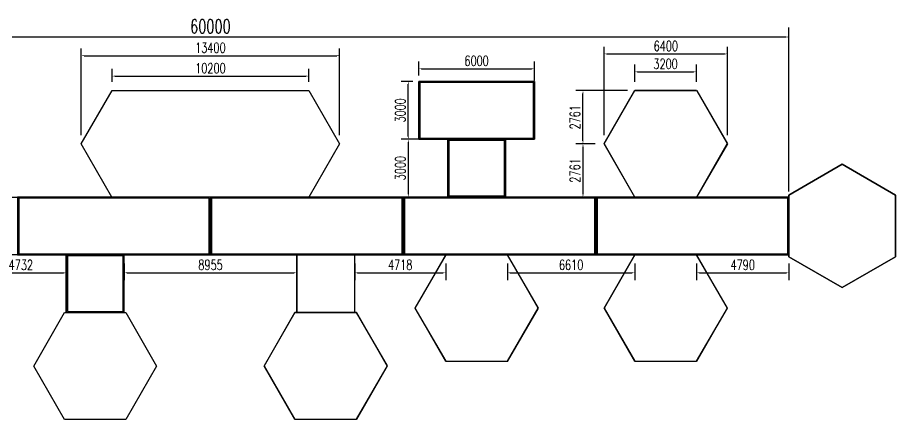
# Model space of a CAD drawing. Header units: millimetres. Extents: x -1825427 to -664413, y 1443096 to 1668257.
# Drawn here: x -1115648 to -1070125, y 1443096 to 1463954 of the extents above; entities that cross this region are included whole.
import ezdxf

# ---------------------------------------------------------------- set-up
doc = ezdxf.new("R2010")
doc.units = ezdxf.units.MM
doc.header["$LTSCALE"] = 10
doc.layers.get('DEFPOINTS').update_dxf_attribs({"linetype": 'CONTINUOUS'})
doc.layers.add('W-STEEL_FRAME钢架', color=3, linetype='CONTINUOUS')
doc.styles.add('STANDARD_T3', font='simplex.shx', dxfattribs={"width": 0.7, "bigfont": 'gbcbig.shx'})
doc.dimstyles.new('W&&150', dxfattribs={"dimtxt": 525, "dimasz": 150, "dimexe": 375, "dimexo": 450, "dimgap": 150, "dimtad": 1, "dimdec": 0, "dimzin": 0, "dimdsep": 46, "dimtxsty": 'STANDARD_T3', "dimcen": 0.09, "dimclrd": 1, "dimclre": 1, "dimclrt": 7, "dimazin": 2, "dimtfac": 1, "dimtdec": 0, "dimtix": 1, "dimtmove": 2, "dimatfit": 3, "dimfxl": 100, "dimtolj": 1, "dimtzin": 0, "dimarcsym": 0})
doc.dimstyles.new('W&&200', dxfattribs={"dimtxt": 700, "dimasz": 200, "dimexe": 500, "dimexo": 600, "dimgap": 200, "dimtad": 1, "dimdec": 0, "dimzin": 0, "dimdsep": 46, "dimtxsty": 'STANDARD_T3', "dimcen": 0.09, "dimclrd": 1, "dimclre": 1, "dimclrt": 7, "dimazin": 2, "dimtfac": 1, "dimtdec": 0, "dimtix": 1, "dimtmove": 2, "dimatfit": 3, "dimfxl": 100, "dimtolj": 1, "dimtzin": 0, "dimarcsym": 0})

# ---------------------------------------------------------------- blocks, each defined once
blk = doc.blocks.new('*D2117')
at = {"layer": 'DEFPOINTS', "color": 0, "transparency": 16777216}
for p in [(-1075648, 1462945), (-1135648, 1454618, -1834000151), (-1075648, 1454328, 5849)]:
    blk.add_point(p, dxfattribs=at)
at = {"layer": 'W-STEEL_FRAME钢架', "color": 1, "lineweight": -2, "transparency": 16777216}
for p, q in [((-1135648, 1455218), (-1135648, 1463445)), ((-1075648, 1454928), (-1075648, 1463445)), ((-1135448, 1462945), (-1075848, 1462945))]:
    blk.add_line(p, q, dxfattribs=at)
at = {"layer": 'W-STEEL_FRAME钢架', "color": 1, "transparency": 16777216}
for points in [[(-1135448, 1462978), (-1135448, 1462912), (-1135648, 1462945)], [(-1075848, 1462978), (-1075848, 1462912), (-1075648, 1462945)]]:
    blk.add_solid(points, dxfattribs=at)
at = {"layer": 'W-STEEL_FRAME钢架', "color": 7, "transparency": 16777216, "insert": (-1105648, 1463495), "char_height": 700, "attachment_point": 5, "style": 'STANDARD_T3'}
blk.add_mtext('\\A1;60000', dxfattribs=at)
blk = doc.blocks.new('*D2105')
at = {"layer": 'DEFPOINTS', "color": 0, "transparency": 16777216}
for p in [(-1100546, 1460916), (-1110746, 1460160, 5849), (-1100546, 1460160, 5849)]:
    blk.add_point(p, dxfattribs=at)
at = {"layer": 'W-STEEL_FRAME钢架', "color": 1, "lineweight": -2, "transparency": 16777216}
for p, q in [((-1110746, 1460610), (-1110746, 1461291)), ((-1100546, 1460610), (-1100546, 1461291)), ((-1110596, 1460916), (-1100696, 1460916))]:
    blk.add_line(p, q, dxfattribs=at)
at = {"layer": 'W-STEEL_FRAME钢架', "color": 1, "transparency": 16777216}
for points in [[(-1110596, 1460941), (-1110596, 1460891), (-1110746, 1460916)], [(-1100696, 1460941), (-1100696, 1460891), (-1100546, 1460916)]]:
    blk.add_solid(points, dxfattribs=at)
at = {"layer": 'W-STEEL_FRAME钢架', "color": 7, "transparency": 16777216, "insert": (-1105646, 1461328), "char_height": 525, "attachment_point": 5, "style": 'STANDARD_T3'}
blk.add_mtext('\\A1;10200', dxfattribs=at)
blk = doc.blocks.new('*D2106')
at = {"layer": 'DEFPOINTS', "color": 0, "transparency": 16777216}
for p in [(-1080446, 1461137), (-1083647, 1460160, 5849), (-1080446, 1460160, 5849)]:
    blk.add_point(p, dxfattribs=at)
at = {"layer": 'W-STEEL_FRAME钢架', "color": 1, "lineweight": -2, "transparency": 16777216}
for p, q in [((-1083647, 1460610), (-1083647, 1461512)), ((-1080446, 1460610), (-1080446, 1461512)), ((-1083497, 1461137), (-1080596, 1461137))]:
    blk.add_line(p, q, dxfattribs=at)
at = {"layer": 'W-STEEL_FRAME钢架', "color": 1, "transparency": 16777216}
for points in [[(-1083497, 1461162), (-1083497, 1461112), (-1083647, 1461137)], [(-1080596, 1461162), (-1080596, 1461112), (-1080446, 1461137)]]:
    blk.add_solid(points, dxfattribs=at)
at = {"layer": 'W-STEEL_FRAME钢架', "color": 7, "transparency": 16777216, "insert": (-1082046, 1461549), "char_height": 525, "attachment_point": 5, "style": 'STANDARD_T3'}
blk.add_mtext('\\A1;3200', dxfattribs=at)
blk = doc.blocks.new('*D2107')
at = {"layer": 'DEFPOINTS', "color": 0, "transparency": 16777216}
for p in [(-1086328, 1460160), (-1083569, 1460160, 5849), (-1085245, 1457399, 5849)]:
    blk.add_point(p, dxfattribs=at)
at = {"layer": 'W-STEEL_FRAME钢架', "color": 1, "lineweight": -2, "transparency": 16777216}
for p, q in [((-1084019, 1460160), (-1086703, 1460160)), ((-1086328, 1457549), (-1086328, 1460010)), ((-1085695, 1457399), (-1086703, 1457399))]:
    blk.add_line(p, q, dxfattribs=at)
at = {"layer": 'W-STEEL_FRAME钢架', "color": 1, "transparency": 16777216}
for points in [[(-1086353, 1460010), (-1086303, 1460010), (-1086328, 1460160)], [(-1086353, 1457549), (-1086303, 1457549), (-1086328, 1457399)]]:
    blk.add_solid(points, dxfattribs=at)
at = {"layer": 'W-STEEL_FRAME钢架', "color": 7, "transparency": 16777216, "insert": (-1086740, 1458780), "char_height": 525, "attachment_point": 5, "rotation": 90, "style": 'STANDARD_T3'}
blk.add_mtext('\\A1;2761', dxfattribs=at)
blk = doc.blocks.new('*D2108')
at = {"layer": 'DEFPOINTS', "color": 0, "transparency": 16777216}
for p in [(-1085245, 1457399, 5849), (-1086328, 1454638), (-1083520, 1454638, 5849)]:
    blk.add_point(p, dxfattribs=at)
at = {"layer": 'W-STEEL_FRAME钢架', "color": 1, "lineweight": -2, "transparency": 16777216}
for p, q in [((-1085695, 1457399), (-1086703, 1457399)), ((-1086328, 1457249), (-1086328, 1454788)), ((-1083970, 1454638), (-1086703, 1454638))]:
    blk.add_line(p, q, dxfattribs=at)
at = {"layer": 'W-STEEL_FRAME钢架', "color": 1, "transparency": 16777216}
for points in [[(-1086353, 1457249), (-1086303, 1457249), (-1086328, 1457399)], [(-1086353, 1454788), (-1086303, 1454788), (-1086328, 1454638)]]:
    blk.add_solid(points, dxfattribs=at)
at = {"layer": 'W-STEEL_FRAME钢架', "color": 7, "transparency": 16777216, "insert": (-1086740, 1456019), "char_height": 525, "attachment_point": 5, "rotation": 90, "style": 'STANDARD_T3'}
blk.add_mtext('\\A1;2761', dxfattribs=at)
blk = doc.blocks.new('*D2109')
at = {"layer": 'DEFPOINTS', "color": 0, "transparency": 16777216}
for p in [(-1093343, 1457639, 5849), (-1095387, 1454639), (-1093330, 1454639, 5849)]:
    blk.add_point(p, dxfattribs=at)
at = {"layer": 'W-STEEL_FRAME钢架', "color": 1, "lineweight": -2, "transparency": 16777216}
for p, q in [((-1093793, 1457639), (-1095762, 1457639)), ((-1095387, 1457489), (-1095387, 1454789)), ((-1093780, 1454639), (-1095762, 1454639))]:
    blk.add_line(p, q, dxfattribs=at)
at = {"layer": 'W-STEEL_FRAME钢架', "color": 1, "transparency": 16777216}
for points in [[(-1095412, 1457489), (-1095362, 1457489), (-1095387, 1457639)], [(-1095412, 1454789), (-1095362, 1454789), (-1095387, 1454639)]]:
    blk.add_solid(points, dxfattribs=at)
at = {"layer": 'W-STEEL_FRAME钢架', "color": 7, "transparency": 16777216, "insert": (-1095799, 1456139), "char_height": 525, "attachment_point": 5, "rotation": 90, "style": 'STANDARD_T3'}
blk.add_mtext('\\A1;3000', dxfattribs=at)
blk = doc.blocks.new('*D2110')
at = {"layer": 'DEFPOINTS', "color": 0, "transparency": 16777216}
for p in [(-1095387, 1460639), (-1094699, 1460639, 5849), (-1094778, 1457639)]:
    blk.add_point(p, dxfattribs=at)
at = {"layer": 'W-STEEL_FRAME钢架', "color": 1, "lineweight": -2, "transparency": 16777216}
for p, q in [((-1095149, 1460639), (-1095762, 1460639)), ((-1095387, 1457789), (-1095387, 1460489)), ((-1095228, 1457639), (-1095762, 1457639))]:
    blk.add_line(p, q, dxfattribs=at)
at = {"layer": 'W-STEEL_FRAME钢架', "color": 1, "transparency": 16777216}
for points in [[(-1095412, 1460489), (-1095362, 1460489), (-1095387, 1460639)], [(-1095412, 1457789), (-1095362, 1457789), (-1095387, 1457639)]]:
    blk.add_solid(points, dxfattribs=at)
at = {"layer": 'W-STEEL_FRAME钢架', "color": 7, "transparency": 16777216, "insert": (-1095799, 1459139), "char_height": 525, "attachment_point": 5, "rotation": 90, "style": 'STANDARD_T3'}
blk.add_mtext('\\A1;3000', dxfattribs=at)
blk = doc.blocks.new('*D2111')
at = {"layer": 'DEFPOINTS', "color": 0, "transparency": 16777216}
for p in [(-1088844, 1461294), (-1094844, 1460491, 5849), (-1088844, 1460237, 5849)]:
    blk.add_point(p, dxfattribs=at)
at = {"layer": 'W-STEEL_FRAME钢架', "color": 1, "lineweight": -2, "transparency": 16777216}
for p, q in [((-1094844, 1460941), (-1094844, 1461669)), ((-1094694, 1461294), (-1088994, 1461294)), ((-1088844, 1460687), (-1088844, 1461669))]:
    blk.add_line(p, q, dxfattribs=at)
at = {"layer": 'W-STEEL_FRAME钢架', "color": 1, "transparency": 16777216}
for points in [[(-1094694, 1461319), (-1094694, 1461269), (-1094844, 1461294)], [(-1088994, 1461319), (-1088994, 1461269), (-1088844, 1461294)]]:
    blk.add_solid(points, dxfattribs=at)
at = {"layer": 'W-STEEL_FRAME钢架', "color": 7, "transparency": 16777216, "insert": (-1091844, 1461707), "char_height": 525, "attachment_point": 5, "style": 'STANDARD_T3'}
blk.add_mtext('\\A1;6000', dxfattribs=at)
blk = doc.blocks.new('*D2123')
at = {"layer": 'DEFPOINTS', "color": 0, "transparency": 16777216}
for p in [(-1110120, 1451638, 1834011849), (-1101164, 1451638, 5849), (-1101164, 1450706)]:
    blk.add_point(p, dxfattribs=at)
at = {"layer": 'W-STEEL_FRAME钢架', "color": 1, "lineweight": -2, "transparency": 16777216}
for p, q in [((-1110120, 1451188), (-1110120, 1450331)), ((-1101164, 1451188), (-1101164, 1450331)), ((-1109970, 1450706), (-1101314, 1450706))]:
    blk.add_line(p, q, dxfattribs=at)
at = {"layer": 'W-STEEL_FRAME钢架', "color": 1, "transparency": 16777216}
for points in [[(-1109970, 1450731), (-1109970, 1450681), (-1110120, 1450706)], [(-1101314, 1450731), (-1101314, 1450681), (-1101164, 1450706)]]:
    blk.add_solid(points, dxfattribs=at)
at = {"layer": 'W-STEEL_FRAME钢架', "color": 7, "transparency": 16777216, "insert": (-1105642, 1451118), "char_height": 525, "attachment_point": 5, "style": 'STANDARD_T3'}
blk.add_mtext('\\A1;8955', dxfattribs=at)
blk = doc.blocks.new('*D2124')
at = {"layer": 'DEFPOINTS', "color": 0, "transparency": 16777216}
for p in [(-1098164, 1451638, 5849), (-1093447, 1451638, 5849), (-1093447, 1450706)]:
    blk.add_point(p, dxfattribs=at)
at = {"layer": 'W-STEEL_FRAME钢架', "color": 1, "lineweight": -2, "transparency": 16777216}
for p, q in [((-1098164, 1451188), (-1098164, 1450331)), ((-1093447, 1451188), (-1093447, 1450331)), ((-1098014, 1450706), (-1093597, 1450706))]:
    blk.add_line(p, q, dxfattribs=at)
at = {"layer": 'W-STEEL_FRAME钢架', "color": 1, "transparency": 16777216}
for points in [[(-1098014, 1450731), (-1098014, 1450681), (-1098164, 1450706)], [(-1093597, 1450731), (-1093597, 1450681), (-1093447, 1450706)]]:
    blk.add_solid(points, dxfattribs=at)
at = {"layer": 'W-STEEL_FRAME钢架', "color": 7, "transparency": 16777216, "insert": (-1095806, 1451118), "char_height": 525, "attachment_point": 5, "style": 'STANDARD_T3'}
blk.add_mtext('\\A1;4718', dxfattribs=at)
blk = doc.blocks.new('*D2125')
at = {"layer": 'DEFPOINTS', "color": 0, "transparency": 16777216}
for p in [(-1090247, 1451638, 5849), (-1083637, 1451638, 5849), (-1083637, 1450706)]:
    blk.add_point(p, dxfattribs=at)
at = {"layer": 'W-STEEL_FRAME钢架', "color": 1, "lineweight": -2, "transparency": 16777216}
for p, q in [((-1090247, 1451188), (-1090247, 1450331)), ((-1083637, 1451188), (-1083637, 1450331)), ((-1090097, 1450706), (-1083787, 1450706))]:
    blk.add_line(p, q, dxfattribs=at)
at = {"layer": 'W-STEEL_FRAME钢架', "color": 1, "transparency": 16777216}
for points in [[(-1090097, 1450731), (-1090097, 1450681), (-1090247, 1450706)], [(-1083787, 1450731), (-1083787, 1450681), (-1083637, 1450706)]]:
    blk.add_solid(points, dxfattribs=at)
at = {"layer": 'W-STEEL_FRAME钢架', "color": 7, "transparency": 16777216, "insert": (-1086942, 1451118), "char_height": 525, "attachment_point": 5, "style": 'STANDARD_T3'}
blk.add_mtext('\\A1;6610', dxfattribs=at)
blk = doc.blocks.new('*D2113')
at = {"layer": 'DEFPOINTS', "color": 0, "transparency": 16777216}
for p in [(-1080438, 1451638, 5849), (-1075648, 1451638, 5849), (-1075648, 1450706)]:
    blk.add_point(p, dxfattribs=at)
at = {"layer": 'W-STEEL_FRAME钢架', "color": 1, "lineweight": -2, "transparency": 16777216}
for p, q in [((-1080438, 1451188), (-1080438, 1450331)), ((-1075648, 1451188), (-1075648, 1450331)), ((-1080288, 1450706), (-1075798, 1450706))]:
    blk.add_line(p, q, dxfattribs=at)
at = {"layer": 'W-STEEL_FRAME钢架', "color": 1, "transparency": 16777216}
for points in [[(-1080288, 1450731), (-1080288, 1450681), (-1080438, 1450706)], [(-1075798, 1450731), (-1075798, 1450681), (-1075648, 1450706)]]:
    blk.add_solid(points, dxfattribs=at)
at = {"layer": 'W-STEEL_FRAME钢架', "color": 7, "transparency": 16777216, "insert": (-1078043, 1451118), "char_height": 525, "attachment_point": 5, "style": 'STANDARD_T3'}
blk.add_mtext('\\A1;4790', dxfattribs=at)
blk = doc.blocks.new('*D2114')
at = {"layer": 'DEFPOINTS', "color": 0, "transparency": 16777216}
for p in [(-1117844, 1451636, 4102), (-1113111, 1451637, 5849), (-1113111, 1450703)]:
    blk.add_point(p, dxfattribs=at)
at = {"layer": 'W-STEEL_FRAME钢架', "color": 1, "lineweight": -2, "transparency": 16777216}
for p, q in [((-1117844, 1451186), (-1117844, 1450328)), ((-1113111, 1451187), (-1113111, 1450328)), ((-1117694, 1450703), (-1113261, 1450703))]:
    blk.add_line(p, q, dxfattribs=at)
at = {"layer": 'W-STEEL_FRAME钢架', "color": 1, "transparency": 16777216}
for points in [[(-1117694, 1450728), (-1117694, 1450678), (-1117844, 1450703)], [(-1113261, 1450728), (-1113261, 1450678), (-1113111, 1450703)]]:
    blk.add_solid(points, dxfattribs=at)
at = {"layer": 'W-STEEL_FRAME钢架', "color": 7, "transparency": 16777216, "insert": (-1115477, 1451116), "char_height": 525, "attachment_point": 5, "style": 'STANDARD_T3'}
blk.add_mtext('\\A1;4732', dxfattribs=at)
blk = doc.blocks.new('*D2115')
at = {"layer": 'DEFPOINTS', "color": 0, "transparency": 16777216}
for p in [(-1098948, 1461975), (-1112348, 1457401, 5849), (-1098948, 1457399, 5849)]:
    blk.add_point(p, dxfattribs=at)
at = {"layer": 'W-STEEL_FRAME钢架', "color": 1, "lineweight": -2, "transparency": 16777216}
for p, q in [((-1112348, 1457851), (-1112348, 1462350)), ((-1098948, 1457849), (-1098948, 1462350)), ((-1112198, 1461975), (-1099098, 1461975))]:
    blk.add_line(p, q, dxfattribs=at)
at = {"layer": 'W-STEEL_FRAME钢架', "color": 1, "transparency": 16777216}
for points in [[(-1112198, 1462000), (-1112198, 1461950), (-1112348, 1461975)], [(-1099098, 1462000), (-1099098, 1461950), (-1098948, 1461975)]]:
    blk.add_solid(points, dxfattribs=at)
at = {"layer": 'W-STEEL_FRAME钢架', "color": 7, "transparency": 16777216, "insert": (-1105648, 1462387), "char_height": 525, "attachment_point": 5, "style": 'STANDARD_T3'}
blk.add_mtext('\\A1;13400', dxfattribs=at)
blk = doc.blocks.new('*D2116')
at = {"layer": 'DEFPOINTS', "color": 0, "transparency": 16777216}
for p in [(-1078833, 1462066), (-1085233, 1457403, 5849), (-1078833, 1457396, 5849)]:
    blk.add_point(p, dxfattribs=at)
at = {"layer": 'W-STEEL_FRAME钢架', "color": 1, "lineweight": -2, "transparency": 16777216}
for p, q in [((-1085233, 1457853), (-1085233, 1462441)), ((-1078833, 1457846), (-1078833, 1462441)), ((-1085083, 1462066), (-1078983, 1462066))]:
    blk.add_line(p, q, dxfattribs=at)
at = {"layer": 'W-STEEL_FRAME钢架', "color": 1, "transparency": 16777216}
for points in [[(-1085083, 1462091), (-1085083, 1462041), (-1085233, 1462066)], [(-1078983, 1462091), (-1078983, 1462041), (-1078833, 1462066)]]:
    blk.add_solid(points, dxfattribs=at)
at = {"layer": 'W-STEEL_FRAME钢架', "color": 7, "transparency": 16777216, "insert": (-1082033, 1462478), "char_height": 525, "attachment_point": 5, "style": 'STANDARD_T3'}
blk.add_mtext('\\A1;6400', dxfattribs=at)

msp = doc.modelspace()

# ---------------------------------------------------------------- linework, layer by layer
at = {"layer": 'W-STEEL_FRAME钢架', "elevation": 5848.7}
for points in [[(-1117953, 1454638.2), (-1110751.7, 1454638.2), (-1112349.5, 1457401), (-1110747.4, 1460160.4), (-1100545.4, 1460160.4), (-1098946.2, 1457399.3), (-1100545.4, 1454638.2), (-1093344.1, 1454638.2), (-1093344.1, 1457638.7), (-1094844.1, 1457638.7), (-1094844.1, 1460638.7), (-1088844.1, 1460638.7), (-1088844.1, 1457638.7), (-1090344.1, 1457638.7), (-1090344.1, 1454638.2), (-1083633.9, 1454638.2), (-1085228.7, 1457409.5), (-1083635.3, 1460180.8), (-1080447.1, 1460180.8), (-1078852.3, 1457409.5), (-1080445.7, 1454638.2), (-1075647.9, 1454638.2), (-1075648.3, 1454738.2), (-1072887.7, 1456338.2), (-1070126.2, 1454738.2), (-1070125.3, 1451538.2), (-1072886, 1449938.2), (-1075647.9, 1451539), (-1075647.9, 1451638.2), (-1080436.8, 1451638.2), (-1078850.1, 1448867), (-1080443.4, 1446095.7), (-1083631.6, 1446095.7), (-1085226.5, 1448867), (-1083633.1, 1451638.2), (-1090254.8, 1451638.2), (-1088660, 1448867), (-1090253.3, 1446095.7), (-1093441.5, 1446095.7), (-1095036.3, 1448867), (-1093443, 1451638.2), (-1098175.4, 1451638.2), (-1098174.7, 1448638.2), (-1098075, 1448638.2), (-1096480.2, 1445867), (-1098073.6, 1443095.7), (-1101261.8, 1443095.7), (-1102856.6, 1445867), (-1101263.2, 1448638.2), (-1101163.6, 1448638.2), (-1101164.4, 1451638.2), (-1110131.2, 1451638.2), (-1110130.4, 1448638.2), (-1110030.8, 1448638.2), (-1108435.9, 1445867), (-1110029.3, 1443095.7), (-1113217.5, 1443095.7), (-1114812.3, 1445867), (-1113218.9, 1448638.2), (-1113119.3, 1448638.2), (-1113120.1, 1451638.2), (-1117844.5, 1451638.2)], [(-1110747.4, 1460160.4), (-1100545.4, 1460160.4), (-1098946.2, 1457399.3), (-1100545.5, 1454638.2), (-1110751.7, 1454638.2), (-1112349.5, 1457401), (-1110747.4, 1460160.4)], [(-1085233.1, 1457402.6), (-1083630.9, 1460162), (-1080429.5, 1460158.7), (-1078833.1, 1457395.9), (-1080435.3, 1454636.6), (-1083635.2, 1454639.9), (-1085233.1, 1457402.6)], [(-1072886.9, 1449938.2), (-1070125.8, 1451537.5), (-1070125.8, 1454739), (-1072886.9, 1456338.2), (-1075647.9, 1454739), (-1075647.9, 1451539), (-1072886.9, 1449938.2)], [(-1095047.4, 1448877.2), (-1093448.1, 1446116.1), (-1090246.7, 1446116.1), (-1088647.4, 1448877.2), (-1090246.7, 1451638.2), (-1093446.7, 1451638.2), (-1095047.4, 1448877.2)], [(-1085237.5, 1448877.2), (-1083638.3, 1446116.1), (-1080436.8, 1446116.1), (-1078837.6, 1448877.2), (-1080436.8, 1451638.2), (-1083636.8, 1451638.2), (-1085237.5, 1448877.2)], [(-1102865.1, 1445877.2), (-1101265.8, 1443116.1), (-1098064.4, 1443116.1), (-1096465.1, 1445877.2), (-1098064.4, 1448638.2), (-1101264.4, 1448638.2), (-1102865.1, 1445877.2)]]:
    msp.add_lwpolyline(points, dxfattribs=at)
at = {"layer": 'W-STEEL_FRAME钢架'}
for points, elevation in [([(-1094844.1, 1457638.7), (-1088844.1, 1457638.7), (-1088844.1, 1460638.7), (-1094844.1, 1460638.7)], 5848.7), ([(-1094786.1, 1457696.7), (-1088902.1, 1457696.7), (-1088902.1, 1460580.7), (-1094786.1, 1460580.7)], 5848.7), ([(-1090344.1, 1454638.7), (-1090344.1, 1457638.7), (-1093344.1, 1457638.7), (-1093344.1, 1454638.7)], 5848.7), ([(-1090402.1, 1454696.7), (-1090402.1, 1457580.7), (-1093286.1, 1457580.7), (-1093286.1, 1454696.7)], 5848.7), ([(-1115648, 1451638.2), (-1105648, 1451638.2), (-1105648, 1454638.2), (-1115648, 1454638.2)], 5848.7), ([(-1115590, 1451696.2), (-1105706, 1451696.2), (-1105706, 1454580.2), (-1115590, 1454580.2)], 5848.7), ([(-1105648, 1451638.2), (-1095648, 1451638.2), (-1095648, 1454638.2), (-1105648, 1454638.2)], 5848.7), ([(-1105590, 1451696.2), (-1095706, 1451696.2), (-1095706, 1454580.2), (-1105590, 1454580.2)], 5848.7), ([(-1095648, 1451638.2), (-1085648, 1451638.2), (-1085648, 1454638.2), (-1095648, 1454638.2)], 5848.7), ([(-1095590, 1451696.2), (-1085706, 1451696.2), (-1085706, 1454580.2), (-1095590, 1454580.2)], 5848.7), ([(-1085647.9, 1451638.2), (-1075647.9, 1451638.2), (-1075647.9, 1454638.2), (-1085647.9, 1454638.2)], 5848.7), ([(-1085589.9, 1451696.2), (-1075705.9, 1451696.2), (-1075705.9, 1454580.2), (-1085589.9, 1454580.2)], 5848.7), ([(-1110119.8, 1448638.2), (-1110119.8, 1451638.2), (-1113119.8, 1451638.2), (-1113119.8, 1448638.2)], 1834011848.7), ([(-1110177.8, 1448696.2), (-1110177.8, 1451580.2), (-1113061.8, 1451580.2), (-1113061.8, 1448696.2)], 1834011848.7), ([(-1098164.4, 1448638.2), (-1098164.4, 1451638.2), (-1101164.4, 1451638.2), (-1101164.4, 1448638.2)], 5848.7)]:
    msp.add_lwpolyline(points, close=True, dxfattribs=dict(at, elevation=elevation))

# ---------------------------------------------------------------- dimensions: what is measured, and where the dimension line sits
for base, p1, p2, dimstyle, picture, middle in [((-1075647.9, 1462945.1), (-1135648.1, 1454618.3, -1834000151.3), (-1075647.9, 1454327.6, 5848.7), 'W&&200', '*D2117', (-1105648, 1463495.1)), ((-1098947.7, 1461974.9), (-1112348, 1457401, 5848.7), (-1098947.7, 1457399.3, 5848.7), 'W&&150', '*D2115', (-1105647.8, 1462387.4)), ((-1078833.1, 1462065.7), (-1085233.1, 1457402.6, 5848.7), (-1078833.1, 1457395.9, 5848.7), 'W&&150', '*D2116', (-1082033.1, 1462478.2)), ((-1088843.7, 1461294.1), (-1094843.7, 1460491.5, 5848.7), (-1088843.7, 1460237.4, 5848.7), 'W&&150', '*D2111', (-1091843.7, 1461706.6)), ((-1080446.2, 1461136.8, -1834006000), (-1083646.6, 1460160.5, -1834000151.3), (-1080446.2, 1460160.5, -1834000151.3), 'W&&150', '*D2106', (-1082046.4, 1461549.3, -1834006000)), ((-1100546.4, 1460915.9), (-1110746.4, 1460160.4, 5848.7), (-1100546.4, 1460160.4, 5848.7), 'W&&150', '*D2105', (-1105646.4, 1461328.4)), ((-1113111.1, 1450703.3, 1747), (-1117843.5, 1451635.7, 5848.7), (-1113111.1, 1451637, 7595.8), 'W&&150', '*D2114', (-1115477.3, 1451115.8, 1747)), ((-1101164.4, 1450705.8), (-1110119.8, 1451638, 1834011848.7), (-1101164.4, 1451637.7, 5848.7), 'W&&150', '*D2123', (-1105642.1, 1451118.3)), ((-1093446.7, 1450705.8), (-1098164.4, 1451638, 5848.7), (-1093446.7, 1451638.2, 5848.7), 'W&&150', '*D2124', (-1095805.5, 1451118.3)), ((-1083636.8, 1450705.8), (-1090247.1, 1451638.2, 5848.7), (-1083636.8, 1451638.2, 5848.7), 'W&&150', '*D2125', (-1086942, 1451118.3)), ((-1075647.9, 1450705.8), (-1080437.8, 1451638.2, 5848.7), (-1075647.9, 1451638.2, 5848.7), 'W&&150', '*D2113', (-1078042.9, 1451118.3))]:
    dim = msp.add_linear_dim(base=base, p1=p1, p2=p2, dimstyle=dimstyle, dxfattribs=at)
    dim.commit()
    dim.dimension.update_dxf_attribs({"geometry": picture, "text_midpoint": middle})
for base, p1, p2, picture, middle in [((-1095386.6, 1460638.7), (-1094777.5, 1457638.7), (-1094699, 1460638.7, 5848.7), '*D2110', (-1095799.1, 1459138.7)), ((-1086327.8, 1460160.5, -1834006000), (-1085244.9, 1457399.4, -1834000151.3), (-1083569.3, 1460160.5, -1834000151.3), '*D2107', (-1086740.3, 1458780, -1834006000)), ((-1095386.6, 1454638.7), (-1093343.5, 1457638.7, 5848.7), (-1093329.9, 1454638.7, 5848.7), '*D2109', (-1095799.1, 1456138.7)), ((-1086327.8, 1454638.4, -1834006000), (-1085244.9, 1457399.4, -1834000151.3), (-1083520.5, 1454638.4, -1834000151.3), '*D2108', (-1086740.3, 1456018.9, -1834006000))]:
    dim = msp.add_linear_dim(base=base, p1=p1, p2=p2, angle=90, dimstyle='W&&150', dxfattribs=at)
    dim.commit()
    dim.dimension.update_dxf_attribs({"geometry": picture, "text_midpoint": middle})

doc.saveas('drawing.dxf')
